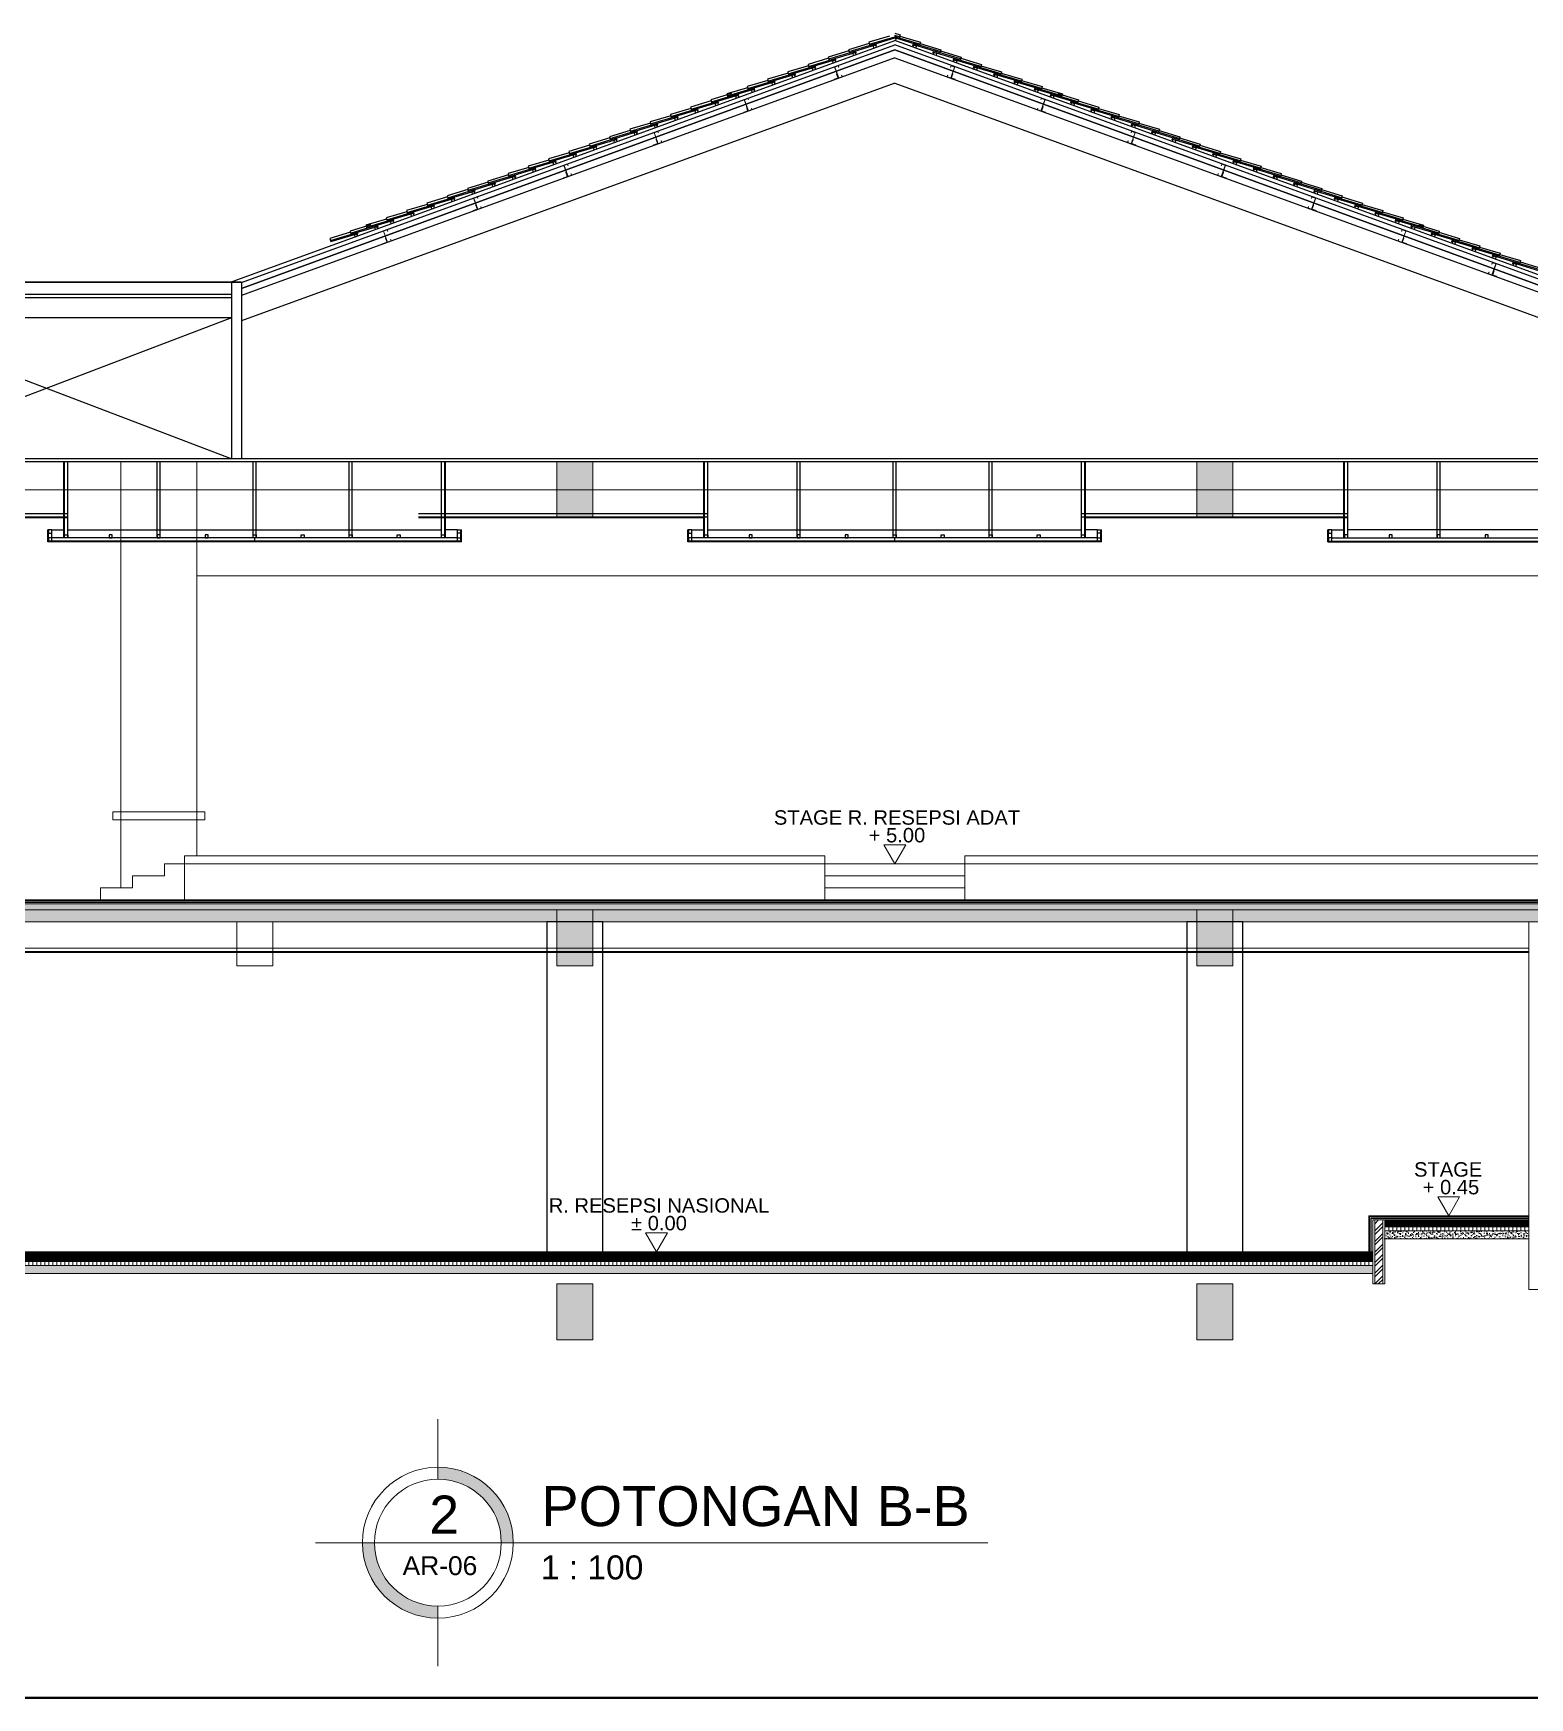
# Model space of a CAD drawing. Header units: inches. Extents: x 249 to 1192, y -18 to 440.
# Drawn here: x 700.09 to 718.8, y 226.49 to 247.3 of the extents above; entities that cross this region are included whole.
import ezdxf
from ezdxf.enums import TextEntityAlignment as Align

# ---------------------------------------------------------------- set-up
doc = ezdxf.new("R2010")
doc.units = ezdxf.units.IN
doc.header["$MEASUREMENT"] = 0
for name, color, linetype, lineweight in [('ARSIR BETON', 8, 'Continuous', 0), ('ARSIR KERAMIK', 66, 'Continuous', 25), ('ARSIR WARNA', 66, 'Continuous', 0), ('BALOK', 3, 'Continuous', 20), ('BESI', 201, 'Continuous', 0), ('DIMENSI', 85, 'Continuous', 20), ('DINDING', 6, 'Continuous', 0), ('DINDING2', 137, 'Continuous', 20), ('GRS KOP', 1, 'Continuous', 40), ('KOP', 7, 'Continuous', 20), ('KUSEN', 16, 'Continuous', 15), ('LANTAI', 135, 'Continuous', 9), ('TEXT (KET. RUANG)', 7, 'Continuous', 5)]:
    doc.layers.add(name, color=color, linetype=linetype, lineweight=lineweight)
for name, color, linetype in [('ARSIR DINDING', 64, 'Continuous'), ('ATAP', 123, 'Continuous'), ('KOLOM', 5, 'Continuous'), ('KUDA-KUDA', 165, 'Continuous'), ('PLAFOND', 42, 'Continuous')]:
    doc.layers.add(name, color=color, linetype=linetype)
doc.styles.add('ARIAL', font='arial.ttf')
doc.styles.get("Standard").update_dxf_attribs({"font": 'arial.ttf'})
doc.linetypes.add('BATTING', pattern='A,0.0001,-0.1,[134,ltypeshp.shx,S=0.1,R=0,X=-0.1,Y=0],-0.2,[134,ltypeshp.shx,S=0.1,R=180,X=0.1,Y=0],-0.1', length=0.4001)

# ---------------------------------------------------------------- blocks, each defined once
blk = doc.blocks.new('B1')
at = {"layer": 'ARSIR BETON'}
blk.add_hatch(color=256, dxfattribs=at).paths.add_polyline_path([(364.645, 149.933), (364.195, 149.933), (364.195, 149.233), (364.645, 149.233)])
at = {"layer": 'BALOK'}
blk.add_lwpolyline([(364.195, 149.933), (364.645, 149.933), (364.645, 149.233), (364.195, 149.233)], close=True, dxfattribs=at)
blk = doc.blocks.new('PEIL LANTAI')
at = {"color": 1}
blk.add_lwpolyline([(2106.659, 1042.576), (2106.797, 1042.337), (2106.935, 1042.576)], close=True, dxfattribs=at)
for tag, p in [('RUANG', (2106.826, 1042.775)), ('ELEVASI', (2106.826, 1042.553))]:
    blk.add_attdef(tag, text='', height=0.181).set_placement(p, align=Align.BOTTOM_CENTER)
blk = doc.blocks.new('KOP-ARS')
at = {"layer": 'GRS KOP'}
blk.add_line((1, 1), (83, 1), dxfattribs=at)
at = {"layer": 'KOP'}
for tag, height, p in [('SUKMA', 0.2, (78, 9.9)), ('1:100', 0.25, (81.3, 5.5)), ('1:100', 0.25, (81.3, 4.9)), ('1:100', 0.25, (81.3, 4.3)), ('AR-01', 0.35, (78.15, 2.7)), ('10', 0.35, (81.3, 2.7)), ('2012', 0.35, (81.3, 1.7))]:
    blk.add_attdef(tag, text='', height=height, dxfattribs=at).set_placement(p, align=Align.MIDDLE)
for p in [(73.7, 5.325), (73.7, 4.725), (73.7, 4.125)]:
    blk.add_attdef('-', p, '', height=0.35, dxfattribs=at)
blk = doc.blocks.new('JUDUL GAMBAR')
at = {"layer": 'DIMENSI'}
h = blk.add_hatch(color=256, dxfattribs=at)
h.paths.add_polyline_path([(-32.945, 252.895), (-32.945, 253.045, -0.414214), (-33.739, 253.838), (-33.889, 253.838, 0.414214)])
h.paths.add_polyline_path([(-32.945, 254.781), (-32.945, 254.631, -0.414214), (-32.152, 253.838), (-32.002, 253.838, 0.414214)])
for points in [[(-32.945, 255.382), (-32.945, 254.631)], [(-34.474, 253.838), (-26.071, 253.838)], [(-32.945, 253.045), (-32.945, 252.294)]]:
    blk.add_lwpolyline(points, dxfattribs=at)
for radius in [0.943, 0.793]:
    blk.add_circle((-32.945, 253.838), radius, dxfattribs=at)
at = {"layer": 'DIMENSI', "style": 'ARIAL'}
for tag, height, p in [('JUDUL', 0.5, (-31.652, 253.895)), ('SKALA', 0.3, (-31.658, 253.289))]:
    blk.add_attdef(tag, text='', height=height, dxfattribs=at).set_placement(p, align=Align.BOTTOM_LEFT)
for tag, height, p in [('NO', 0.478, (-32.866, 254.188)), ('AR', 0.236, (-32.919, 253.551))]:
    blk.add_attdef(tag, text='', height=height, dxfattribs=at).set_placement(p, align=Align.MIDDLE_CENTER)

msp = doc.modelspace()

# ---------------------------------------------------------------- hatches: boundary and pattern name
at = {"layer": 'ARSIR BETON'}
h = msp.add_hatch(dxfattribs=at)
h.set_pattern_fill('ANSI37', color=256, scale=0.05, style=0)
h.set_pattern_definition([(45, (689.2115947, 236.187168), (-0.0044194174, 0.0044194174), []), (135, (689.2115947, 236.187168), (-0.0044194174, -0.0044194174), [])])
h.paths.add_polyline_path([(724.4361, 236.1872), (689.3116, 236.1872), (689.3116, 236.3372), (724.4361, 236.3372)])
h = msp.add_hatch(dxfattribs=at)
h.set_pattern_fill('ANSI37', color=256, scale=0.05, style=0)
h.set_pattern_definition([(45, (716.9865947, 232.377168), (-0.004419417, 0.004419417), []), (135, (716.9865947, 232.377168), (-0.004419417, -0.004419417), [])])
h.paths.add_polyline_path([(718.7866, 232.3772), (718.7866, 232.4622), (716.9866, 232.4622), (716.9866, 232.3772)])
h = msp.add_hatch(dxfattribs=at)
h.set_pattern_fill('_USER', color=256, scale=0.05, angle=90, style=0, pattern_type=0)
h.set_pattern_definition([(90, (716.986595, 232.32717), (-0.05, 3e-18), [])])
h.paths.add_polyline_path([(718.7866, 232.3272), (718.7866, 232.3772), (716.9866, 232.3772), (716.9866, 232.3272)])
h = msp.add_hatch(dxfattribs=at)
h.set_pattern_fill('ANSI37', color=256, scale=0.05, style=0)
h.set_pattern_definition([(45, (698.9365947, 231.942168), (-0.0044194174, 0.0044194174), []), (135, (698.9365947, 231.942168), (-0.0044194174, -0.0044194174), [])])
h.paths.add_polyline_path([(716.8366, 231.9422), (716.8366, 232.0222), (698.9366, 232.0222), (698.9366, 231.9422)])
h = msp.add_hatch(dxfattribs=at)
h.set_pattern_fill('_USER', color=256, scale=0.05, angle=90, style=0, pattern_type=0)
h.set_pattern_definition([(90, (698.936595, 231.89217), (-0.05, 3e-18), [])])
h.paths.add_polyline_path([(716.8366, 231.8922), (716.8366, 231.9422), (698.9366, 231.9422), (698.9366, 231.8922)])
at = {"layer": 'ARSIR DINDING'}
h = msp.add_hatch(dxfattribs=at)
h.set_pattern_fill('ANSI32', color=256, scale=0.25, style=0)
h.set_pattern_definition([(45, (716.86159, 231.66217), (-0.066291, 0.066291), []), (45, (716.90579, 231.66217), (-0.066291, 0.066291), [])])
h.paths.add_polyline_path([(716.8616, 232.4622), (716.9616, 232.4622), (716.9616, 231.6622), (716.8616, 231.6622)])
at = {"layer": 'ARSIR WARNA'}
h = msp.add_hatch(dxfattribs=at)
h.set_pattern_fill('AR-SAND', color=256, scale=0.025, style=0)
h.set_pattern_definition([(37.5, (694.961595, 236.33717), (-0.001574834, 0.048170594), [0, -0.038, 0, -0.0425, 0, -0.040625]), (7.5, (694.961595, 236.33717), (0.04424442, 0.07055365), [0, -0.0205, 0, -0.03425, 0, -0.013125]), (327.5, (694.930845, 236.33717), (0.077853547, 0.000141476), [0, -0.0125, 0, -0.045, 0, -0.05875]), (317.5, (694.930845, 236.33717), (0.07515317, 0.02194189), [0, -0.00625, 0, -0.0295, 0, -0.03375])])
h.paths.add_polyline_path([(697.7866, 236.3872), (694.9616, 236.3872), (694.9616, 236.3372), (697.7866, 236.3372)])
h.paths.add_polyline_path([(698.5121, 236.4122), (697.9366, 236.4122), (697.9366, 236.3372), (698.5121, 236.3372)])
h.paths.add_polyline_path([(699.2121, 236.4122), (698.5121, 236.4122), (698.5121, 236.3372), (699.2121, 236.3372)])
h.paths.add_polyline_path([(706.5121, 236.4122), (699.2121, 236.4122), (699.2121, 236.3372), (706.5121, 236.3372)])
h.paths.add_polyline_path([(707.2121, 236.4122), (706.5121, 236.4122), (706.5121, 236.3372), (707.2121, 236.3372)])
h.paths.add_polyline_path([(714.5121, 236.4122), (707.2121, 236.4122), (707.2121, 236.3372), (714.5121, 236.3372)])
h.paths.add_polyline_path([(715.2121, 236.4122), (714.5121, 236.4122), (714.5121, 236.3372), (715.2121, 236.3372)])
h.paths.add_polyline_path([(718.7866, 236.4122), (715.2121, 236.4122), (715.2121, 236.3372), (718.7866, 236.3372)])
h.paths.add_polyline_path([(718.9366, 236.4122), (718.7866, 236.4122), (718.7866, 236.3372), (718.9366, 236.3372)])
h.paths.add_polyline_path([(722.5121, 236.4122), (718.9366, 236.4122), (718.9366, 236.3372), (722.5121, 236.3372)])
h.paths.add_polyline_path([(723.2116, 236.4122), (722.5121, 236.4122), (722.5121, 236.3372), (723.2116, 236.3372)])
h.paths.add_polyline_path([(724.2861, 236.4122), (723.2116, 236.4122), (723.2116, 236.3372), (724.2861, 236.3372)])
h = msp.add_hatch(dxfattribs=at)
h.set_pattern_fill('AR-SAND', color=256, scale=0.025, style=0)
h.set_pattern_definition([(37.5, (716.986595, 232.22717), (-0.0015748, 0.0481706), [0, -0.038, 0, -0.0425, 0, -0.040625]), (7.5, (716.986595, 232.22717), (0.0442444, 0.0705537), [0, -0.0205, 0, -0.03425, 0, -0.013125]), (327.5, (716.955845, 232.22717), (0.0778535, 0.0001415), [0, -0.0125, 0, -0.045, 0, -0.05875]), (317.5, (716.955845, 232.22717), (0.0751532, 0.021942), [0, -0.00625, 0, -0.0295, 0, -0.03375])])
h.paths.add_polyline_path([(716.9866, 232.3272), (716.9866, 232.2272), (718.7866, 232.2272), (718.7866, 232.3272)])
h = msp.add_hatch(dxfattribs=at)
h.set_pattern_fill('AR-SAND', color=256, scale=0.025, style=0)
h.set_pattern_definition([(37.5, (690.312107, 231.59217), (-0.001574834, 0.048170594), [0, -0.038, 0, -0.0425, 0, -0.040625]), (7.5, (690.31211, 231.59217), (0.04424442, 0.07055365), [0, -0.0205, 0, -0.03425, 0, -0.013125]), (327.5, (690.281357, 231.59217), (0.077853547, 0.000141476), [0, -0.0125, 0, -0.045, 0, -0.05875]), (317.5, (690.28136, 231.59217), (0.07515317, 0.02194189), [0, -0.00625, 0, -0.0295, 0, -0.03375])])
h.paths.add_polyline_path([(716.8366, 231.8922), (698.9366, 231.8922), (698.9366, 231.7922), (716.8366, 231.7922)])
h.paths.add_polyline_path([(725.7111, 231.6922), (718.9366, 231.6922), (718.9366, 231.5922), (725.7111, 231.5922)])
h.paths.add_polyline_path([(698.7866, 231.8422), (690.3121, 231.8422), (690.3121, 231.7422), (698.7866, 231.7422)])

# ---------------------------------------------------------------- linework, layer by layer
at = {"layer": 'ARSIR KERAMIK', "linetype": 'BATTING', "ltscale": 0.05}
for points in [[(697.9366, 236.4322), (724.2861, 236.4322)], [(716.8166, 232.0622), (716.8166, 232.4822), (718.7866, 232.4822)]]:
    msp.add_lwpolyline(points, dxfattribs=at)
at = {"layer": 'ARSIR KERAMIK', "linetype": 'BATTING', "ltscale": 0.035}
msp.add_lwpolyline([(698.9366, 232.0372), (716.8366, 232.0372)], dxfattribs=at)
at = {"layer": 'ATAP'}
for p, q in [((710.5461, 247.1595), (710.8613, 247.2538)), ((710.923, 247.2518), (710.8613, 247.2702)), ((711.1766, 247.1595), (710.8613, 247.2538)), ((710.0389, 246.9749), (710.3742, 247.0752)), ((710.2925, 247.0672), (710.6278, 247.1675)), ((711.4302, 247.0672), (711.0949, 247.1675)), ((711.6838, 246.9749), (711.3485, 247.0752)), ((709.2777, 246.6986), (709.613, 246.7989)), ((709.5316, 246.7902), (709.8669, 246.8906)), ((709.7852, 246.8826), (710.1205, 246.9829)), ((711.9374, 246.8826), (711.6021, 246.9829)), ((712.1911, 246.7902), (711.8557, 246.8906)), ((712.445, 246.6986), (712.1097, 246.7989)), ((708.7703, 246.5144), (709.1056, 246.6148)), ((709.0241, 246.606), (709.3594, 246.7064)), ((712.6986, 246.606), (712.3633, 246.7064)), ((712.9524, 246.5144), (712.6171, 246.6148)), ((708.3181, 246.3489), (708.6534, 246.4492)), ((708.5717, 246.4412), (708.907, 246.5415)), ((713.151, 246.4412), (712.8157, 246.5415)), ((713.4046, 246.3489), (713.0693, 246.4492)), ((707.5572, 246.0718), (707.8925, 246.1721)), ((707.8108, 246.1641), (708.1462, 246.2644)), ((708.0644, 246.2565), (708.3997, 246.3569)), ((713.6582, 246.2565), (713.3229, 246.3569)), ((713.9118, 246.1641), (713.5765, 246.2644)), ((714.1654, 246.0718), (713.8301, 246.1721)), ((707.05, 245.8872), (707.3853, 245.9875)), ((707.3036, 245.9795), (707.6389, 246.0798)), ((714.4191, 245.9795), (714.0838, 246.0798)), ((714.6727, 245.8872), (714.3374, 245.9875)), ((706.5428, 245.7025), (706.8781, 245.8029)), ((706.7964, 245.7949), (707.1317, 245.8952)), ((714.9263, 245.7949), (714.591, 245.8952)), ((715.1799, 245.7025), (714.8446, 245.8029)), ((706.0355, 245.5179), (706.3708, 245.6183)), ((706.2891, 245.6102), (706.6244, 245.7106)), ((715.4335, 245.6102), (715.0982, 245.7106)), ((715.6872, 245.5179), (715.3519, 245.6183)), ((705.2747, 245.241), (705.61, 245.3414)), ((705.5283, 245.3333), (705.8636, 245.4337)), ((705.7819, 245.4256), (706.1172, 245.526)), ((715.9408, 245.4256), (715.6055, 245.526)), ((716.1944, 245.3333), (715.8591, 245.4337)), ((716.448, 245.241), (716.1127, 245.3414)), ((704.7671, 245.057), (705.1024, 245.1574)), ((705.0211, 245.1487), (705.3564, 245.249)), ((716.7016, 245.1487), (716.3663, 245.249)), ((716.9556, 245.057), (716.6203, 245.1574)), ((704.2597, 244.8729), (704.595, 244.9732)), ((704.5135, 244.9645), (704.8488, 245.0649)), ((717.2091, 244.9645), (716.8738, 245.0649)), ((717.4629, 244.8729), (717.1276, 244.9732)), ((703.8075, 244.7072), (704.1428, 244.8075)), ((704.0611, 244.7995), (704.3964, 244.8998)), ((717.6615, 244.7995), (717.3262, 244.8998)), ((717.9152, 244.7072), (717.5799, 244.8075)), ((718.1688, 244.6148), (717.8335, 244.7152)), ((718.1688, 244.6148), (717.9516, 244.6798)), ((718.4224, 244.5225), (718.0871, 244.6229)), ((718.676, 244.4302), (718.3407, 244.5306)), ((718.9296, 244.3379), (718.5943, 244.4383))]:
    msp.add_line(p, q, dxfattribs=at)
for points in [[(702.5599, 244.1833), (710.8613, 247.2048)], [(710.7971, 247.2607), (710.5389, 247.1834), (710.5504, 247.1451), (710.8613, 247.2382)], [(710.8613, 247.2963), (710.9301, 247.2757), (710.9187, 247.2374), (710.8613, 247.2546)], [(710.9256, 247.2607), (711.1837, 247.1834), (711.1723, 247.1451), (710.8613, 247.2382)], [(710.8613, 247.2364), (710.8766, 247.2309), (710.871, 247.201)], [(724.0918, 242.3893), (710.8613, 247.2048)], [(702.6964, 244.1788), (710.8613, 247.1506)], [(710.8613, 246.9908), (702.6964, 244.019)], [(710.2899, 247.0761), (710.0317, 246.9988), (710.0432, 246.9605), (710.3689, 247.058), (710.3718, 247.0484), (710.3813, 247.0513), (710.3742, 247.0752)], [(710.5435, 247.1684), (710.2853, 247.0911), (710.2968, 247.0528), (710.6225, 247.1503), (710.6254, 247.1407), (710.6349, 247.1436), (710.6278, 247.1675)], [(710.382, 247.0301), (710.367, 247.0565), (710.3388, 247.0463), (710.3444, 247.0164)], [(710.6356, 247.1224), (710.6206, 247.1489), (710.5925, 247.1386), (710.5981, 247.1087)], [(724.0744, 242.3414), (710.8613, 247.1506)], [(710.8613, 246.9908), (724.0231, 242.2004)], [(711.087, 247.1224), (711.102, 247.1489), (711.1302, 247.1386), (711.1246, 247.1087)], [(711.1792, 247.1684), (711.4374, 247.0911), (711.4259, 247.0528), (711.1002, 247.1503), (711.0973, 247.1407), (711.0877, 247.1436), (711.0949, 247.1675)], [(711.3407, 247.0301), (711.3557, 247.0565), (711.3838, 247.0463), (711.3782, 247.0164)], [(711.4328, 247.0761), (711.691, 246.9988), (711.6795, 246.9605), (711.3538, 247.058), (711.3509, 247.0484), (711.3413, 247.0513), (711.3485, 247.0752)], [(709.5289, 246.7989), (709.2708, 246.7216), (709.2822, 246.6833), (709.6079, 246.7808), (709.6108, 246.7712), (709.6204, 246.7741), (709.6132, 246.798)], [(709.7826, 246.8915), (709.5245, 246.8142), (709.5359, 246.7759), (709.8616, 246.8734), (709.8645, 246.8638), (709.8741, 246.8666), (709.8669, 246.8906)], [(710.0362, 246.9838), (709.7781, 246.9065), (709.7895, 246.8682), (710.1153, 246.9657), (710.1181, 246.9561), (710.1277, 246.959), (710.1205, 246.9829)], [(709.8748, 246.8455), (709.8598, 246.8719), (709.8316, 246.8616), (709.8372, 246.8317)], [(710.1284, 246.9378), (710.1134, 246.9642), (710.0852, 246.9539), (710.0908, 246.924)], [(711.5943, 246.9378), (711.6093, 246.9642), (711.6374, 246.9539), (711.6318, 246.924)], [(711.6864, 246.9838), (711.9446, 246.9065), (711.9331, 246.8682), (711.6074, 246.9657), (711.6045, 246.9561), (711.595, 246.959), (711.6021, 246.9829)], [(711.8479, 246.8455), (711.8629, 246.8719), (711.8911, 246.8616), (711.8855, 246.8317)], [(711.9401, 246.8915), (712.1982, 246.8142), (712.1868, 246.7759), (711.861, 246.8734), (711.8582, 246.8638), (711.8486, 246.8666), (711.8557, 246.8906)], [(712.1938, 246.7989), (712.4519, 246.7216), (712.4405, 246.6833), (712.1147, 246.7808), (712.1119, 246.7712), (712.1023, 246.7741), (712.1095, 246.798)], [(710.8613, 246.6716), (702.6964, 243.6998)], [(709.0213, 246.6156), (708.7631, 246.5384), (708.7746, 246.5001), (709.1003, 246.5975), (709.1032, 246.588), (709.1128, 246.5908), (709.1056, 246.6148)], [(709.2751, 246.7073), (709.0169, 246.63), (709.0284, 246.5917), (709.3541, 246.6892), (709.357, 246.6796), (709.3666, 246.6825), (709.3594, 246.7064)], [(709.1135, 246.5697), (709.0985, 246.5961), (709.0703, 246.5858), (709.0759, 246.5559)], [(709.3673, 246.6613), (709.3523, 246.6877), (709.3241, 246.6774), (709.3297, 246.6475)], [(709.6208, 246.7538), (709.6058, 246.7803), (709.5776, 246.77), (709.5832, 246.7401)], [(710.8613, 246.6716), (722.7113, 242.3586)], [(712.1019, 246.7538), (712.1169, 246.7803), (712.145, 246.77), (712.1394, 246.7401)], [(712.3554, 246.6613), (712.3704, 246.6877), (712.3986, 246.6774), (712.393, 246.6475)], [(712.4476, 246.7073), (712.7057, 246.63), (712.6943, 246.5917), (712.3685, 246.6892), (712.3657, 246.6796), (712.3561, 246.6825), (712.3633, 246.7064)], [(712.6092, 246.5697), (712.6242, 246.5961), (712.6524, 246.5858), (712.6468, 246.5559)], [(712.7014, 246.6156), (712.9595, 246.5384), (712.9481, 246.5001), (712.6223, 246.5975), (712.6195, 246.588), (712.6099, 246.5908), (712.6171, 246.6148)], [(708.5691, 246.4501), (708.3109, 246.3728), (708.3224, 246.3345), (708.6481, 246.432), (708.6509, 246.4224), (708.6605, 246.4253), (708.6534, 246.4492)], [(708.8227, 246.5424), (708.5645, 246.4651), (708.576, 246.4268), (708.9017, 246.5243), (708.9046, 246.5147), (708.9141, 246.5176), (708.907, 246.5415)], [(708.6612, 246.4041), (708.6462, 246.4305), (708.618, 246.4202), (708.6236, 246.3904)], [(708.9167, 246.4978), (708.9017, 246.5243), (708.8735, 246.514), (708.8791, 246.4841)], [(712.806, 246.4978), (712.821, 246.5243), (712.8492, 246.514), (712.8436, 246.4841)], [(712.9, 246.5424), (713.1582, 246.4651), (713.1467, 246.4268), (712.821, 246.5243), (712.8181, 246.5147), (712.8085, 246.5176), (712.8157, 246.5415)], [(713.0615, 246.4041), (713.0765, 246.4305), (713.1046, 246.4202), (713.099, 246.3904)], [(713.1536, 246.4501), (713.4118, 246.3728), (713.4003, 246.3345), (713.0746, 246.432), (713.0717, 246.4224), (713.0621, 246.4253), (713.0693, 246.4492)], [(707.8082, 246.173), (707.5501, 246.0957), (707.5615, 246.0574), (707.8873, 246.1549), (707.8901, 246.1453), (707.8997, 246.1482), (707.8925, 246.1721)], [(708.0618, 246.2653), (707.8037, 246.188), (707.8151, 246.1497), (708.1409, 246.2472), (708.1437, 246.2376), (708.1533, 246.2405), (708.1462, 246.2644)], [(708.3154, 246.3578), (708.0573, 246.2805), (708.0687, 246.2422), (708.3945, 246.3397), (708.3973, 246.3301), (708.4069, 246.333), (708.3997, 246.3569)], [(708.154, 246.2193), (708.139, 246.2458), (708.1108, 246.2355), (708.1164, 246.2056)], [(708.4076, 246.3118), (708.3926, 246.3382), (708.3644, 246.3279), (708.37, 246.298)], [(713.3151, 246.3118), (713.3301, 246.3382), (713.3583, 246.3279), (713.3527, 246.298)], [(713.4072, 246.3578), (713.6654, 246.2805), (713.6539, 246.2422), (713.3282, 246.3397), (713.3253, 246.3301), (713.3158, 246.333), (713.3229, 246.3569)], [(713.5687, 246.2193), (713.5837, 246.2458), (713.6118, 246.2355), (713.6062, 246.2056)], [(713.6608, 246.2653), (713.919, 246.188), (713.9075, 246.1497), (713.5818, 246.2472), (713.5789, 246.2376), (713.5694, 246.2405), (713.5765, 246.2644)], [(713.9145, 246.173), (714.1726, 246.0957), (714.1611, 246.0574), (713.8354, 246.1549), (713.8326, 246.1453), (713.823, 246.1482), (713.8301, 246.1721)], [(707.301, 245.9884), (707.0428, 245.9111), (707.0543, 245.8728), (707.38, 245.9703), (707.3829, 245.9607), (707.3925, 245.9636), (707.3853, 245.9875)], [(707.5546, 246.0807), (707.2964, 246.0034), (707.3079, 245.9651), (707.6336, 246.0626), (707.6365, 246.053), (707.6461, 246.0559), (707.6389, 246.0798)], [(707.3932, 245.9424), (707.3782, 245.9688), (707.35, 245.9586), (707.3556, 245.9287)], [(707.6468, 246.0347), (707.6318, 246.0612), (707.6036, 246.0509), (707.6092, 246.021)], [(707.9004, 246.127), (707.8854, 246.1535), (707.8572, 246.1432), (707.8628, 246.1133)], [(713.8223, 246.127), (713.8373, 246.1535), (713.8655, 246.1432), (713.8599, 246.1133)], [(714.0759, 246.0347), (714.0909, 246.0612), (714.1191, 246.0509), (714.1135, 246.021)], [(714.1681, 246.0807), (714.4262, 246.0034), (714.4148, 245.9651), (714.089, 246.0626), (714.0862, 246.053), (714.0766, 246.0559), (714.0838, 246.0798)], [(714.3295, 245.9424), (714.3445, 245.9688), (714.3727, 245.9586), (714.3671, 245.9287)], [(714.4217, 245.9884), (714.6799, 245.9111), (714.6684, 245.8728), (714.3427, 245.9703), (714.3398, 245.9607), (714.3302, 245.9636), (714.3374, 245.9875)], [(706.7938, 245.8038), (706.5356, 245.7265), (706.5471, 245.6882), (706.8728, 245.7857), (706.8757, 245.7761), (706.8852, 245.779), (706.8781, 245.8029)], [(707.0474, 245.8961), (706.7892, 245.8188), (706.8007, 245.7805), (707.1264, 245.878), (707.1293, 245.8684), (707.1388, 245.8713), (707.1317, 245.8952)], [(706.8859, 245.7578), (706.8709, 245.7842), (706.8427, 245.7739), (706.8483, 245.744)], [(707.1395, 245.8501), (707.1245, 245.8765), (707.0964, 245.8662), (707.102, 245.8363)], [(714.5831, 245.8501), (714.5981, 245.8765), (714.6263, 245.8662), (714.6207, 245.8363)], [(714.6753, 245.8961), (714.9335, 245.8188), (714.922, 245.7805), (714.5963, 245.878), (714.5934, 245.8684), (714.5838, 245.8713), (714.591, 245.8952)], [(714.8368, 245.7578), (714.8518, 245.7842), (714.8799, 245.7739), (714.8743, 245.744)], [(714.9289, 245.8038), (715.1871, 245.7265), (715.1756, 245.6882), (714.8499, 245.7857), (714.847, 245.7761), (714.8374, 245.779), (714.8446, 245.8029)], [(706.2865, 245.6191), (706.0284, 245.5419), (706.0398, 245.5036), (706.3655, 245.601), (706.3684, 245.5915), (706.378, 245.5943), (706.3708, 245.6183)], [(706.5401, 245.7115), (706.282, 245.6342), (706.2934, 245.5959), (706.6192, 245.6934), (706.622, 245.6838), (706.6316, 245.6866), (706.6244, 245.7106)], [(706.3787, 245.5731), (706.3637, 245.5996), (706.3355, 245.5893), (706.3411, 245.5594)], [(706.6323, 245.6655), (706.6173, 245.6919), (706.5891, 245.6816), (706.5947, 245.6517)], [(715.0904, 245.6655), (715.1054, 245.6919), (715.1335, 245.6816), (715.1279, 245.6517)], [(715.1825, 245.7115), (715.4407, 245.6342), (715.4292, 245.5959), (715.1035, 245.6934), (715.1006, 245.6838), (715.0911, 245.6866), (715.0982, 245.7106)], [(715.344, 245.5731), (715.359, 245.5996), (715.3872, 245.5893), (715.3816, 245.5594)], [(715.4362, 245.6191), (715.6943, 245.5419), (715.6829, 245.5036), (715.3571, 245.601), (715.3543, 245.5915), (715.3447, 245.5943), (715.3519, 245.6183)], [(705.5257, 245.3422), (705.2675, 245.2649), (705.279, 245.2266), (705.6047, 245.3241), (705.6076, 245.3145), (705.6171, 245.3174), (705.61, 245.3414)], [(705.7793, 245.4345), (705.5211, 245.3573), (705.5326, 245.3189), (705.8583, 245.4164), (705.8612, 245.4068), (705.8708, 245.4097), (705.8636, 245.4337)], [(706.0329, 245.5268), (705.7747, 245.4496), (705.7862, 245.4112), (706.1119, 245.5087), (706.1148, 245.4992), (706.1244, 245.502), (706.1172, 245.526)], [(705.8714, 245.3885), (705.8565, 245.415), (705.8283, 245.4047), (705.8339, 245.3748)], [(706.1251, 245.4808), (706.1101, 245.5073), (706.0819, 245.497), (706.0875, 245.4671)], [(715.5976, 245.4808), (715.6126, 245.5073), (715.6408, 245.497), (715.6352, 245.4671)], [(715.6898, 245.5268), (715.9479, 245.4496), (715.9365, 245.4112), (715.6107, 245.5087), (715.6079, 245.4992), (715.5983, 245.502), (715.6055, 245.526)], [(715.8512, 245.3885), (715.8662, 245.415), (715.8944, 245.4047), (715.8888, 245.3748)], [(715.9434, 245.4345), (716.2016, 245.3573), (716.1901, 245.3189), (715.8644, 245.4164), (715.8615, 245.4068), (715.8519, 245.4097), (715.8591, 245.4337)], [(716.197, 245.3422), (716.4552, 245.2649), (716.4437, 245.2266), (716.118, 245.3241), (716.1151, 245.3145), (716.1055, 245.3174), (716.1127, 245.3414)], [(705.0183, 245.1573), (704.7602, 245.0801), (704.7716, 245.0417), (705.0974, 245.1392), (705.1002, 245.1297), (705.1098, 245.1325), (705.1027, 245.1565)], [(705.272, 245.2499), (705.0139, 245.1726), (705.0254, 245.1343), (705.3511, 245.2318), (705.3539, 245.2222), (705.3635, 245.2251), (705.3564, 245.249)], [(705.1102, 245.1122), (705.0952, 245.1387), (705.0671, 245.1284), (705.0727, 245.0985)], [(705.3642, 245.2039), (705.3492, 245.2304), (705.321, 245.2201), (705.3266, 245.1902)], [(705.6178, 245.2962), (705.6028, 245.3227), (705.5747, 245.3124), (705.5803, 245.2825)], [(716.1048, 245.2962), (716.1198, 245.3227), (716.148, 245.3124), (716.1424, 245.2825)], [(716.3585, 245.2039), (716.3735, 245.2304), (716.4016, 245.2201), (716.396, 245.1902)], [(716.4506, 245.2499), (716.7088, 245.1726), (716.6973, 245.1343), (716.3716, 245.2318), (716.3687, 245.2222), (716.3592, 245.2251), (716.3663, 245.249)], [(716.6124, 245.1122), (716.6274, 245.1387), (716.6556, 245.1284), (716.65, 245.0985)], [(716.7043, 245.1573), (716.9625, 245.0801), (716.951, 245.0417), (716.6253, 245.1392), (716.6224, 245.1297), (716.6129, 245.1325), (716.62, 245.1565)], [(704.5107, 244.9741), (704.2526, 244.8968), (704.264, 244.8585), (704.5898, 244.956), (704.5926, 244.9464), (704.6022, 244.9493), (704.595, 244.9732)], [(704.7645, 245.0657), (704.5064, 244.9884), (704.5178, 244.9501), (704.8436, 245.0476), (704.8464, 245.038), (704.856, 245.0409), (704.8488, 245.0649)], [(704.6029, 244.9281), (704.5879, 244.9546), (704.5597, 244.9443), (704.5653, 244.9144)], [(704.8567, 245.0197), (704.8417, 245.0462), (704.8135, 245.0359), (704.8191, 245.006)], [(716.866, 245.0197), (716.881, 245.0462), (716.9091, 245.0359), (716.9035, 245.006)], [(716.9581, 245.0657), (717.2163, 244.9884), (717.2048, 244.9501), (716.8791, 245.0476), (716.8762, 245.038), (716.8667, 245.0409), (716.8738, 245.0649)], [(717.1198, 244.9281), (717.1348, 244.9546), (717.1629, 244.9443), (717.1573, 244.9144)], [(717.2119, 244.9741), (717.4701, 244.8968), (717.4586, 244.8585), (717.1329, 244.956), (717.13, 244.9464), (717.1205, 244.9493), (717.1276, 244.9732)], [(704.0585, 244.8084), (703.8003, 244.7311), (703.8118, 244.6928), (704.1375, 244.7903), (704.1404, 244.7807), (704.15, 244.7836), (704.1428, 244.8075)], [(704.3121, 244.9007), (704.054, 244.8234), (704.0654, 244.7851), (704.3912, 244.8826), (704.394, 244.873), (704.4036, 244.8759), (704.3964, 244.8998)], [(704.1507, 244.7624), (704.1357, 244.7888), (704.1075, 244.7785), (704.1131, 244.7487)], [(704.4043, 244.8547), (704.3893, 244.8812), (704.3611, 244.8709), (704.3667, 244.841)], [(717.3184, 244.8547), (717.3334, 244.8812), (717.3616, 244.8709), (717.356, 244.841)], [(717.4106, 244.9007), (717.6687, 244.8234), (717.6572, 244.7851), (717.3315, 244.8826), (717.3287, 244.873), (717.3191, 244.8759), (717.3262, 244.8998)], [(717.572, 244.7624), (717.587, 244.7888), (717.6152, 244.7785), (717.6096, 244.7487)], [(717.6642, 244.8084), (717.9223, 244.7311), (717.9109, 244.6928), (717.5851, 244.7903), (717.5823, 244.7807), (717.5727, 244.7836), (717.5799, 244.8075)], [(717.9178, 244.7161), (718.176, 244.6388), (718.1645, 244.6005), (717.8388, 244.698), (717.8359, 244.6884), (717.8263, 244.6913), (717.8335, 244.7152)], [(717.9178, 244.7161), (718.176, 244.6388), (718.1645, 244.6005), (717.943, 244.6668)], [(717.8256, 244.6701), (717.8406, 244.6965), (717.8688, 244.6862), (717.8632, 244.6563)], [(718.0792, 244.5778), (718.0942, 244.6042), (718.1224, 244.5939), (718.1168, 244.564)], [(718.1714, 244.6238), (718.4296, 244.5465), (718.4181, 244.5082), (718.0924, 244.6057), (718.0895, 244.5961), (718.0799, 244.5989), (718.0871, 244.6229)], [(718.3329, 244.4855), (718.3479, 244.5119), (718.376, 244.5016), (718.3704, 244.4717)], [(718.425, 244.5314), (718.6832, 244.4542), (718.6717, 244.4159), (718.346, 244.5133), (718.3431, 244.5038), (718.3335, 244.5066), (718.3407, 244.5306)], [(718.5865, 244.3931), (718.6015, 244.4196), (718.6296, 244.4093), (718.624, 244.3794)], [(718.6786, 244.4391), (718.9368, 244.3619), (718.9253, 244.3235), (718.5996, 244.421), (718.5967, 244.4115), (718.5872, 244.4143), (718.5943, 244.4383)], [(693.626, 244.1833), (702.6964, 244.1833)], [(702.6964, 244.1833), (693.626, 244.1833)], [(697.9371, 244.0332), (702.5764, 244.0332)], [(697.9371, 243.9932), (702.5764, 243.9932)], [(697.9371, 243.7432), (702.5764, 243.7432)], [(722.9869, 241.9372), (689.6369, 241.9372)], [(722.7113, 241.9772), (697.9371, 241.9772)]]:
    msp.add_lwpolyline(points, dxfattribs=at)
at = {"layer": 'BALOK'}
msp.add_lwpolyline([(724.4361, 236.1872), (689.3116, 236.1872), (689.3116, 236.3372), (724.4361, 236.3372)], close=True, dxfattribs=at)
at = {"layer": 'BESI'}
for p, q in [((710.8613, 247.0936), (702.6964, 244.1102)), ((710.8613, 247.0851), (702.6964, 244.1017)), ((710.8613, 247.0936), (723.9917, 242.2959)), ((710.8613, 247.0851), (723.9889, 242.2884))]:
    msp.add_line(p, q, dxfattribs=at)
for points in [[(710.1394, 246.7916), (710.1366, 246.7905, 0.4142136), (710.1348, 246.7867), (710.1513, 246.7416, -0.4142136), (710.1495, 246.7377), (710.1044, 246.7213, 0.4142136), (710.1027, 246.7174), (710.1037, 246.7146), (710.16, 246.7352)], [(711.5832, 246.7916), (711.586, 246.7905, -0.4142136), (711.5878, 246.7867), (711.5714, 246.7416, 0.4142136), (711.5732, 246.7377), (711.6182, 246.7213, -0.4142136), (711.62, 246.7174), (711.619, 246.7146), (711.5626, 246.7352)], [(709.0118, 246.3812), (709.009, 246.3802, 0.4142136), (709.0072, 246.3763), (709.0237, 246.3312, -0.4142136), (709.0219, 246.3274), (708.9768, 246.3109, 0.4142136), (708.975, 246.3071), (708.976, 246.3042), (709.0324, 246.3248)], [(712.7109, 246.3812), (712.7137, 246.3802, -0.4142136), (712.7155, 246.3763), (712.699, 246.3312, 0.4142136), (712.7008, 246.3274), (712.7459, 246.3109, -0.4142136), (712.7477, 246.3071), (712.7467, 246.3042), (712.6903, 246.3248)], [(707.8842, 245.9708), (707.8813, 245.9697, 0.4142136), (707.8796, 245.9659), (707.896, 245.9208, -0.4142136), (707.8942, 245.917), (707.8492, 245.9005, 0.4142136), (707.8474, 245.8966), (707.8484, 245.8938), (707.9048, 245.9144)], [(713.8385, 245.9708), (713.8413, 245.9697, -0.4142136), (713.8431, 245.9659), (713.8267, 245.9208, 0.4142136), (713.8284, 245.917), (713.8735, 245.9005, -0.4142136), (713.8753, 245.8966), (713.8743, 245.8938), (713.8179, 245.9144)], [(706.7565, 245.5604), (706.7537, 245.5594, 0.4142136), (706.7519, 245.5555), (706.7684, 245.5105, -0.4142136), (706.7666, 245.5066), (706.7215, 245.4901, 0.4142136), (706.7197, 245.4863), (706.7207, 245.4835), (706.7771, 245.5041)], [(714.9662, 245.5604), (714.969, 245.5594, -0.4142136), (714.9708, 245.5555), (714.9543, 245.5105, 0.4142136), (714.9561, 245.5066), (715.0012, 245.4901, -0.4142136), (715.003, 245.4863), (715.0019, 245.4835), (714.9456, 245.5041)], [(705.6289, 245.15), (705.6261, 245.149, 0.4142136), (705.6243, 245.1451), (705.6407, 245.1, -0.4142136), (705.639, 245.0962), (705.5939, 245.0797, 0.4142136), (705.5921, 245.0759), (705.5931, 245.073), (705.6495, 245.0936)], [(716.0938, 245.15), (716.0966, 245.149, -0.4142136), (716.0984, 245.1451), (716.0819, 245.1, 0.4142136), (716.0837, 245.0962), (716.1288, 245.0797, -0.4142136), (716.1306, 245.0759), (716.1296, 245.073), (716.0732, 245.0936)], [(704.5012, 244.7396), (704.4984, 244.7386, 0.4142136), (704.4966, 244.7348), (704.5131, 244.6897, -0.4142136), (704.5113, 244.6858), (704.4662, 244.6694, 0.4142136), (704.4644, 244.6655), (704.4655, 244.6627), (704.5218, 244.6833)], [(717.2215, 244.7396), (717.2243, 244.7386, -0.4142136), (717.2261, 244.7348), (717.2096, 244.6897, 0.4142136), (717.2114, 244.6858), (717.2565, 244.6694, -0.4142136), (717.2583, 244.6655), (717.2572, 244.6627), (717.2009, 244.6833)], [(718.3491, 244.3292), (718.3519, 244.3282, -0.4142136), (718.3537, 244.3243), (718.3372, 244.2793, 0.4142136), (718.339, 244.2754), (718.3841, 244.2589, -0.4142136), (718.3859, 244.2551), (718.3849, 244.2523), (718.3285, 244.2729)]]:
    msp.add_lwpolyline(points, format="xyb", close=True, dxfattribs=at)
for points in [[(710.1624, 246.8745), (710.1555, 246.8932), (710.1086, 246.8761), (710.16, 246.7352), (710.207, 246.7524), (710.2001, 246.7711), (710.198, 246.7703), (710.2041, 246.7537), (710.1614, 246.7381), (710.1115, 246.8747), (710.1541, 246.8903), (710.1602, 246.8737)], [(711.5603, 246.8745), (711.5672, 246.8932), (711.6141, 246.8761), (711.5626, 246.7352), (711.5157, 246.7524), (711.5225, 246.7711), (711.5247, 246.7703), (711.5186, 246.7537), (711.5613, 246.7381), (711.6112, 246.8747), (711.5685, 246.8903), (711.5625, 246.8737)], [(709.0347, 246.4641), (709.0279, 246.4829), (708.9809, 246.4657), (709.0324, 246.3248), (709.0793, 246.342), (709.0725, 246.3608), (709.0703, 246.36), (709.0764, 246.3434), (709.0338, 246.3278), (708.9839, 246.4644), (709.0265, 246.4799), (709.0326, 246.4633)], [(712.6879, 246.4641), (712.6948, 246.4829), (712.7418, 246.4657), (712.6903, 246.3248), (712.6433, 246.342), (712.6502, 246.3608), (712.6524, 246.36), (712.6463, 246.3434), (712.6889, 246.3278), (712.7388, 246.4644), (712.6962, 246.4799), (712.6901, 246.4633)], [(707.9071, 246.0537), (707.9002, 246.0725), (707.8533, 246.0553), (707.9048, 245.9144), (707.9517, 245.9316), (707.9449, 245.9504), (707.9427, 245.9496), (707.9488, 245.9329), (707.9061, 245.9174), (707.8562, 246.0539), (707.8989, 246.0695), (707.9049, 246.0529)], [(713.8156, 246.0537), (713.8224, 246.0725), (713.8694, 246.0553), (713.8179, 245.9144), (713.771, 245.9316), (713.7778, 245.9504), (713.78, 245.9496), (713.7739, 245.9329), (713.8166, 245.9174), (713.8665, 246.0539), (713.8238, 246.0695), (713.8177, 246.0529)], [(706.7794, 245.6433), (706.7726, 245.6621), (706.7256, 245.645), (706.7771, 245.5041), (706.8241, 245.5212), (706.8172, 245.54), (706.815, 245.5392), (706.8211, 245.5226), (706.7785, 245.507), (706.7286, 245.6436), (706.7712, 245.6592), (706.7773, 245.6425)], [(714.9432, 245.6433), (714.9501, 245.6621), (714.9971, 245.645), (714.9456, 245.5041), (714.8986, 245.5212), (714.9055, 245.54), (714.9076, 245.5392), (714.9016, 245.5226), (714.9442, 245.507), (714.9941, 245.6436), (714.9515, 245.6592), (714.9454, 245.6425)], [(705.6518, 245.2329), (705.6449, 245.2517), (705.598, 245.2345), (705.6495, 245.0936), (705.6964, 245.1108), (705.6896, 245.1296), (705.6874, 245.1288), (705.6935, 245.1122), (705.6508, 245.0966), (705.6009, 245.2332), (705.6436, 245.2487), (705.6497, 245.2321)], [(716.0709, 245.2329), (716.0777, 245.2517), (716.1247, 245.2345), (716.0732, 245.0936), (716.0262, 245.1108), (716.0331, 245.1296), (716.0353, 245.1288), (716.0292, 245.1122), (716.0718, 245.0966), (716.1217, 245.2332), (716.0791, 245.2487), (716.073, 245.2321)], [(704.5242, 244.8226), (704.5173, 244.8413), (704.4703, 244.8242), (704.5218, 244.6833), (704.5688, 244.7004), (704.5619, 244.7192), (704.5597, 244.7184), (704.5658, 244.7018), (704.5232, 244.6862), (704.4733, 244.8228), (704.5159, 244.8384), (704.522, 244.8218)], [(717.1985, 244.8226), (717.2054, 244.8413), (717.2523, 244.8242), (717.2009, 244.6833), (717.1539, 244.7004), (717.1608, 244.7192), (717.1629, 244.7184), (717.1569, 244.7018), (717.1995, 244.6862), (717.2494, 244.8228), (717.2068, 244.8384), (717.2007, 244.8218)], [(718.3262, 244.4121), (718.333, 244.4309), (718.38, 244.4138), (718.3285, 244.2729), (718.2815, 244.29), (718.2884, 244.3088), (718.2906, 244.308), (718.2845, 244.2914), (718.3271, 244.2758), (718.377, 244.4124), (718.3344, 244.428), (718.3283, 244.4113)]]:
    msp.add_lwpolyline(points, close=True, dxfattribs=at)
for points in [[(699.0866, 235.8572), (718.7866, 235.8572)], [(699.0866, 235.8172), (718.7866, 235.8172)]]:
    msp.add_lwpolyline(points, dxfattribs=at)
at = {"layer": 'DINDING'}
msp.add_lwpolyline([(698.6369, 241.5872), (722.6369, 241.5872)], dxfattribs=at)
for points in [[(718.9366, 231.5922), (718.7866, 231.5922), (718.7866, 236.1872), (718.9366, 236.1872)], [(716.9866, 231.6622), (716.8366, 231.6622), (716.8366, 232.4622), (716.9866, 232.4622)]]:
    msp.add_lwpolyline(points, close=True, dxfattribs=at)
at = {"layer": 'DINDING2'}
for points in [[(702.1369, 237.0122), (702.1369, 241.9372), (701.1869, 241.9372), (701.1869, 236.6122)], [(702.1369, 240.5122), (719.5868, 240.5122)]]:
    msp.add_lwpolyline(points, dxfattribs=at)
for points in [[(701.0869, 237.4622), (702.2369, 237.4622), (702.2369, 237.5622), (701.0869, 237.5622)], [(716.8616, 232.4622), (716.9616, 232.4622), (716.9616, 231.6622), (716.8616, 231.6622)]]:
    msp.add_lwpolyline(points, close=True, dxfattribs=at)
at = {"layer": 'KOLOM'}
for points in [[(706.5121, 232.0622), (707.2121, 232.0622), (707.2121, 236.1872), (706.5121, 236.1872)], [(714.5121, 232.0622), (715.2121, 232.0622), (715.2121, 236.1872), (714.5121, 236.1872)]]:
    msp.add_lwpolyline(points, close=True, dxfattribs=at)
at = {"layer": 'KUDA-KUDA'}
msp.add_lwpolyline([(702.5764, 244.1833), (702.6964, 244.1833), (702.6964, 241.9772), (702.5764, 241.9772)], close=True, dxfattribs=at)
for points in [[(697.9371, 243.7432), (702.5764, 241.9772)], [(697.9371, 241.9772), (702.5764, 243.7432)]]:
    msp.add_lwpolyline(points, dxfattribs=at)
at = {"layer": 'KUSEN'}
msp.add_lwpolyline([(702.6366, 236.1872), (702.6366, 235.6372), (703.0866, 235.6372), (703.0866, 236.1872)], dxfattribs=at)
at = {"layer": 'LANTAI'}
for points in [[(701.9864, 237.0122), (709.9863, 237.0122), (709.9863, 236.4622), (701.9864, 236.4622)], [(709.9863, 236.9122), (701.9864, 236.9122), (701.9864, 237.0122), (709.9863, 237.0122)], [(711.7363, 236.4622), (719.7363, 236.4622), (719.7363, 237.0122), (711.7363, 237.0122)], [(711.7363, 236.9122), (719.7363, 236.9122), (719.7363, 237.0122), (711.7363, 237.0122)], [(709.9863, 236.9122), (711.7363, 236.9122), (711.7363, 236.4622), (709.9863, 236.4622)]]:
    msp.add_lwpolyline(points, close=True, dxfattribs=at)
for points in [[(700.9364, 236.4622), (700.9364, 236.6122), (701.3364, 236.6122), (701.3364, 236.7622), (701.7364, 236.7622), (701.7364, 236.9122), (701.9864, 236.9122)], [(709.9863, 236.7622), (711.7363, 236.7622)], [(709.9863, 236.6122), (711.7363, 236.6122)], [(697.9366, 236.4622), (724.2861, 236.4622)], [(697.9366, 236.4522), (724.2861, 236.4522)], [(697.9366, 236.4122), (724.2861, 236.4122)], [(716.7866, 232.0622), (716.7866, 232.5122), (718.7866, 232.5122)], [(716.7966, 232.0622), (716.7966, 232.5022), (718.7866, 232.5022)], [(716.8366, 232.0622), (716.8366, 232.4622), (718.7866, 232.4622)], [(716.9866, 232.3772), (718.7866, 232.3772)], [(716.9866, 232.3272), (718.7866, 232.3272)], [(716.9866, 232.2272), (718.7866, 232.2272)], [(698.9366, 232.0622), (716.8366, 232.0622)], [(698.9366, 232.0522), (716.8366, 232.0522)], [(698.9366, 232.0222), (716.8366, 232.0222)], [(698.9366, 231.9422), (716.8366, 231.9422)], [(698.9366, 231.8922), (716.8366, 231.8922)], [(698.9366, 231.7922), (716.8366, 231.7922)]]:
    msp.add_lwpolyline(points, dxfattribs=at)
at = {"layer": 'PLAFOND'}
for points in [[(700.4758, 240.9872), (700.4758, 241.9372)], [(700.4858, 240.9872), (700.4858, 241.9372)], [(700.5258, 240.9872), (700.5258, 241.9372)], [(701.6416, 240.9872), (701.6416, 241.9372)], [(701.6816, 240.9872), (701.6816, 241.9372)], [(702.8416, 240.9872), (702.8416, 241.9372)], [(702.8816, 240.9872), (702.8816, 241.9372)], [(704.0416, 240.9872), (704.0416, 241.9372)], [(704.0816, 240.9872), (704.0816, 241.9372)], [(705.1974, 240.9872), (705.1974, 241.9372)], [(705.2374, 240.9872), (705.2374, 241.9372)], [(705.2474, 240.9872), (705.2474, 241.9372)], [(708.4758, 240.9872), (708.4758, 241.9372)], [(708.4858, 240.9872), (708.4858, 241.9372)], [(708.5258, 240.9872), (708.5258, 241.9372)], [(709.6416, 240.9872), (709.6416, 241.9372)], [(709.6816, 240.9872), (709.6816, 241.9372)], [(710.8416, 240.9872), (710.8416, 241.9372)], [(710.8816, 240.9872), (710.8816, 241.9372)], [(712.0416, 240.9872), (712.0416, 241.9372)], [(712.0816, 240.9872), (712.0816, 241.9372)], [(713.1974, 240.9872), (713.1974, 241.9372)], [(713.2374, 240.9872), (713.2374, 241.9372)], [(713.2474, 240.9872), (713.2474, 241.9372)], [(716.4758, 240.9872), (716.4758, 241.9372)], [(716.4858, 240.9872), (716.4858, 241.9372)], [(716.5258, 240.9872), (716.5258, 241.9372)], [(717.6416, 240.9872), (717.6416, 241.9372)], [(717.6816, 240.9872), (717.6816, 241.9372)], [(700.5258, 241.2872), (699.0863, 241.2872)], [(700.5258, 241.2472), (699.0863, 241.2472)], [(700.5258, 241.2372), (699.0863, 241.2372)], [(708.5258, 241.2872), (704.9111, 241.2872)], [(708.5258, 241.2472), (704.9111, 241.2472)], [(708.4758, 241.2372), (704.9111, 241.2372)], [(716.5258, 241.2872), (713.1974, 241.2872)], [(716.5258, 241.2472), (713.1974, 241.2472)], [(716.5258, 241.2372), (713.2474, 241.2372)], [(700.2758, 240.9372), (700.2758, 241.0872)], [(700.3258, 241.0872), (700.2758, 241.0872)], [(705.3974, 240.9872), (700.2758, 240.9872)], [(700.2858, 240.9372), (700.2858, 241.0872)], [(700.3258, 240.9872), (700.3258, 241.0872)], [(700.3258, 241.0872), (700.4758, 241.0872)], [(700.5258, 241.0872), (705.1974, 241.0872)], [(702.8616, 240.9372), (702.8616, 240.9872)], [(705.3974, 241.0872), (705.2474, 241.0872)], [(705.3974, 240.9872), (705.3974, 241.0872)], [(705.3974, 241.0872), (705.4474, 241.0872)], [(705.4374, 240.9372), (705.4374, 241.0872)], [(705.4474, 240.9372), (705.4474, 241.0872)], [(708.2758, 240.9372), (708.2758, 241.0872)], [(708.3258, 241.0872), (708.2758, 241.0872)], [(713.3974, 240.9872), (708.2758, 240.9872)], [(708.2858, 240.9372), (708.2858, 241.0872)], [(708.3258, 240.9872), (708.3258, 241.0872)], [(708.3258, 241.0872), (708.4758, 241.0872)], [(708.5258, 241.0872), (713.1974, 241.0872)], [(710.8616, 240.9372), (710.8616, 240.9872)], [(713.3974, 241.0872), (713.2474, 241.0872)], [(713.3974, 240.9872), (713.3974, 241.0872)], [(713.3974, 241.0872), (713.4474, 241.0872)], [(713.4374, 240.9372), (713.4374, 241.0872)], [(713.4474, 240.9372), (713.4474, 241.0872)], [(716.2758, 240.9372), (716.2758, 241.0872)], [(716.3258, 241.0872), (716.2758, 241.0872)], [(716.2858, 240.9372), (716.2858, 241.0872)], [(716.3258, 240.9872), (716.3258, 241.0872)], [(716.3258, 241.0872), (716.4758, 241.0872)], [(716.3258, 240.9872), (721.4474, 240.9872)], [(721.1974, 241.0872), (716.5258, 241.0872)], [(705.4474, 240.9472), (700.2758, 240.9472)], [(705.4474, 240.9372), (700.2758, 240.9372)], [(713.4474, 240.9472), (708.2758, 240.9472)], [(713.4474, 240.9372), (708.2758, 240.9372)], [(716.2758, 240.9472), (721.4474, 240.9472)], [(716.2758, 240.9372), (721.4474, 240.9372)], [(699.0866, 235.8072), (718.7866, 235.8072)]]:
    msp.add_lwpolyline(points, dxfattribs=at)
for points in [[(700.2858, 241.0472), (700.3258, 241.0472), (700.3258, 241.0872), (700.2858, 241.0872)], [(700.2858, 240.9472), (700.3258, 240.9472), (700.3258, 240.9872), (700.2858, 240.9872)], [(700.5258, 240.9872), (700.4858, 240.9872), (700.4858, 241.0272), (700.5258, 241.0272)], [(701.0416, 240.9872), (701.0816, 240.9872), (701.0816, 241.0272), (701.0416, 241.0272)], [(701.6416, 240.9872), (701.6816, 240.9872), (701.6816, 241.0272), (701.6416, 241.0272)], [(702.2416, 240.9872), (702.2816, 240.9872), (702.2816, 241.0272), (702.2416, 241.0272)], [(702.8816, 240.9872), (702.8416, 240.9872), (702.8416, 241.0272), (702.8816, 241.0272)], [(703.4816, 240.9872), (703.4416, 240.9872), (703.4416, 241.0272), (703.4816, 241.0272)], [(704.0816, 240.9872), (704.0416, 240.9872), (704.0416, 241.0272), (704.0816, 241.0272)], [(704.6816, 240.9872), (704.6416, 240.9872), (704.6416, 241.0272), (704.6816, 241.0272)], [(705.2374, 240.9872), (705.1974, 240.9872), (705.1974, 241.0272), (705.2374, 241.0272)], [(705.4374, 241.0472), (705.3974, 241.0472), (705.3974, 241.0872), (705.4374, 241.0872)], [(705.4374, 240.9472), (705.3974, 240.9472), (705.3974, 240.9872), (705.4374, 240.9872)], [(708.2858, 241.0472), (708.3258, 241.0472), (708.3258, 241.0872), (708.2858, 241.0872)], [(708.2858, 240.9472), (708.3258, 240.9472), (708.3258, 240.9872), (708.2858, 240.9872)], [(708.5258, 240.9872), (708.4858, 240.9872), (708.4858, 241.0272), (708.5258, 241.0272)], [(709.0416, 240.9872), (709.0816, 240.9872), (709.0816, 241.0272), (709.0416, 241.0272)], [(709.6416, 240.9872), (709.6816, 240.9872), (709.6816, 241.0272), (709.6416, 241.0272)], [(710.2416, 240.9872), (710.2816, 240.9872), (710.2816, 241.0272), (710.2416, 241.0272)], [(710.8816, 240.9872), (710.8416, 240.9872), (710.8416, 241.0272), (710.8816, 241.0272)], [(711.4816, 240.9872), (711.4416, 240.9872), (711.4416, 241.0272), (711.4816, 241.0272)], [(712.0816, 240.9872), (712.0416, 240.9872), (712.0416, 241.0272), (712.0816, 241.0272)], [(712.6816, 240.9872), (712.6416, 240.9872), (712.6416, 241.0272), (712.6816, 241.0272)], [(713.2374, 240.9872), (713.1974, 240.9872), (713.1974, 241.0272), (713.2374, 241.0272)], [(713.4374, 241.0472), (713.3974, 241.0472), (713.3974, 241.0872), (713.4374, 241.0872)], [(713.4374, 240.9472), (713.3974, 240.9472), (713.3974, 240.9872), (713.4374, 240.9872)], [(716.2858, 241.0472), (716.3258, 241.0472), (716.3258, 241.0872), (716.2858, 241.0872)], [(716.2858, 240.9472), (716.3258, 240.9472), (716.3258, 240.9872), (716.2858, 240.9872)], [(716.4858, 240.9872), (716.5258, 240.9872), (716.5258, 241.0272), (716.4858, 241.0272)], [(717.0416, 240.9872), (717.0816, 240.9872), (717.0816, 241.0272), (717.0416, 241.0272)], [(717.6416, 240.9872), (717.6816, 240.9872), (717.6816, 241.0272), (717.6416, 241.0272)], [(718.2416, 240.9872), (718.2816, 240.9872), (718.2816, 241.0272), (718.2416, 241.0272)]]:
    msp.add_lwpolyline(points, close=True, dxfattribs=at)

# ---------------------------------------------------------------- block references
for p in [(342.4414, 92.0039), (350.4414, 92.0039), (342.4414, 86.4039), (350.4414, 86.4039), (342.4414, 81.7289), (350.4414, 81.7289)]:
    msp.add_blockref('B1', p)
at = {"layer": 'DIMENSI'}
msp.add_blockref('JUDUL GAMBAR', (738.0966, -25.4115), dxfattribs=at).add_auto_attribs({'AR': 'AR-06', 'NO': '2', 'SKALA': '1 : 100', 'JUDUL': 'POTONGAN B-B'})
at = {"layer": 'KOP'}
msp.add_blockref('KOP-ARS', (669.2179, 225.4885), dxfattribs=at)
at = {"layer": 'TEXT (KET. RUANG)', "xscale": 0.9955542406471944, "yscale": 0.9955542406471944, "zscale": 0.9955542406471944}
for p, values in [((-1386.5692, -800.7906), {'ELEVASI': '+ 5.00', 'RUANG': 'STAGE R. RESEPSI ADAT'}), ((-1379.6445, -805.1906), {'ELEVASI': '+ 0.45', 'RUANG': 'STAGE '}), ((-1389.5445, -805.6406), {'ELEVASI': '%%p 0.00', 'RUANG': 'R. RESEPSI NASIONAL'})]:
    msp.add_blockref('PEIL LANTAI', p, dxfattribs=at).add_auto_attribs(values)

doc.saveas('drawing.dxf')
